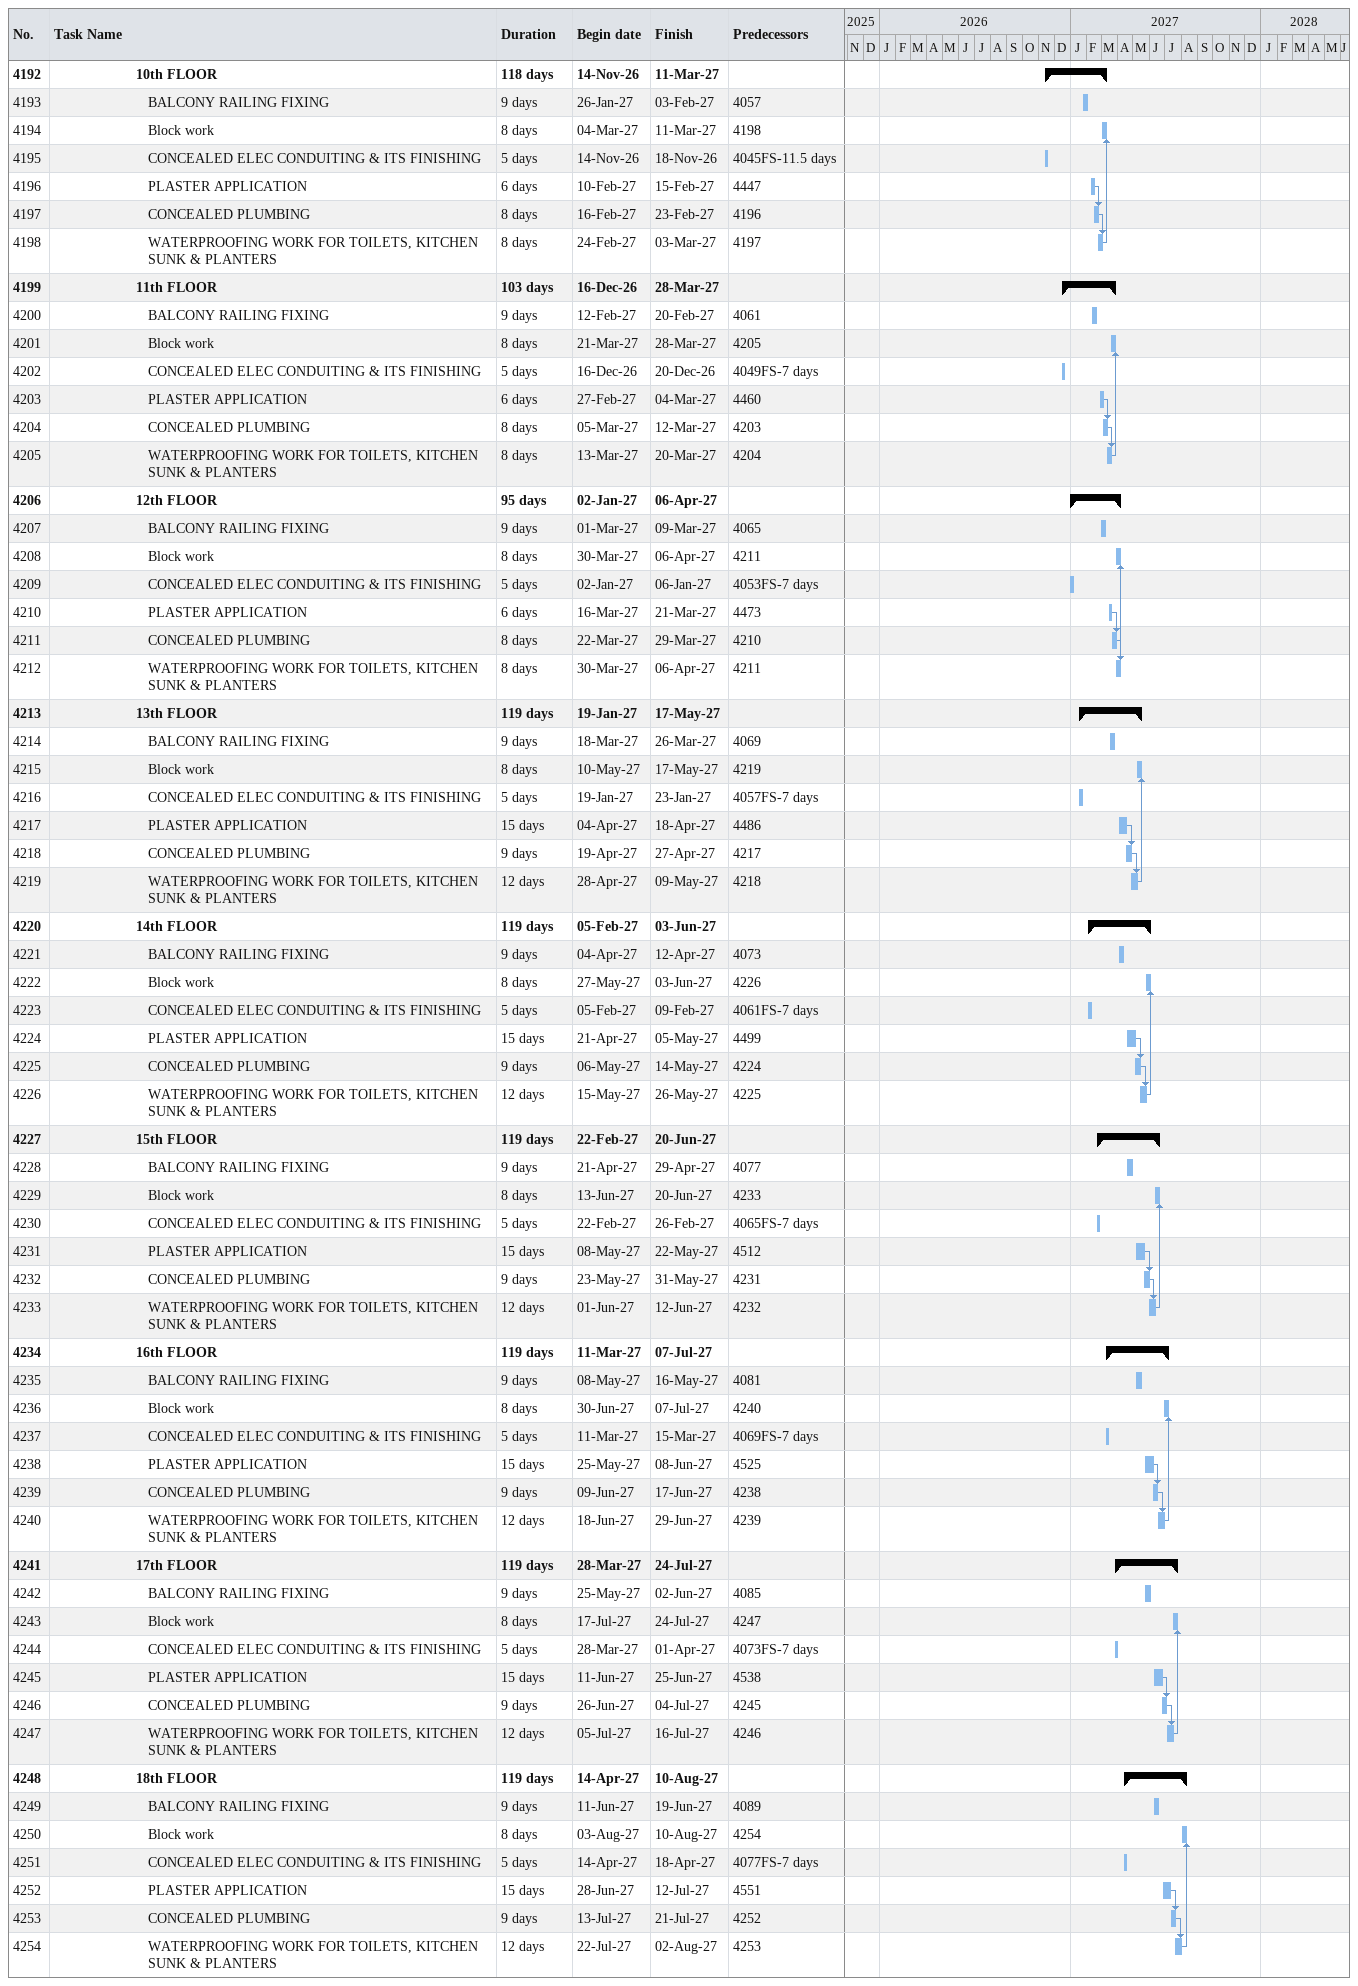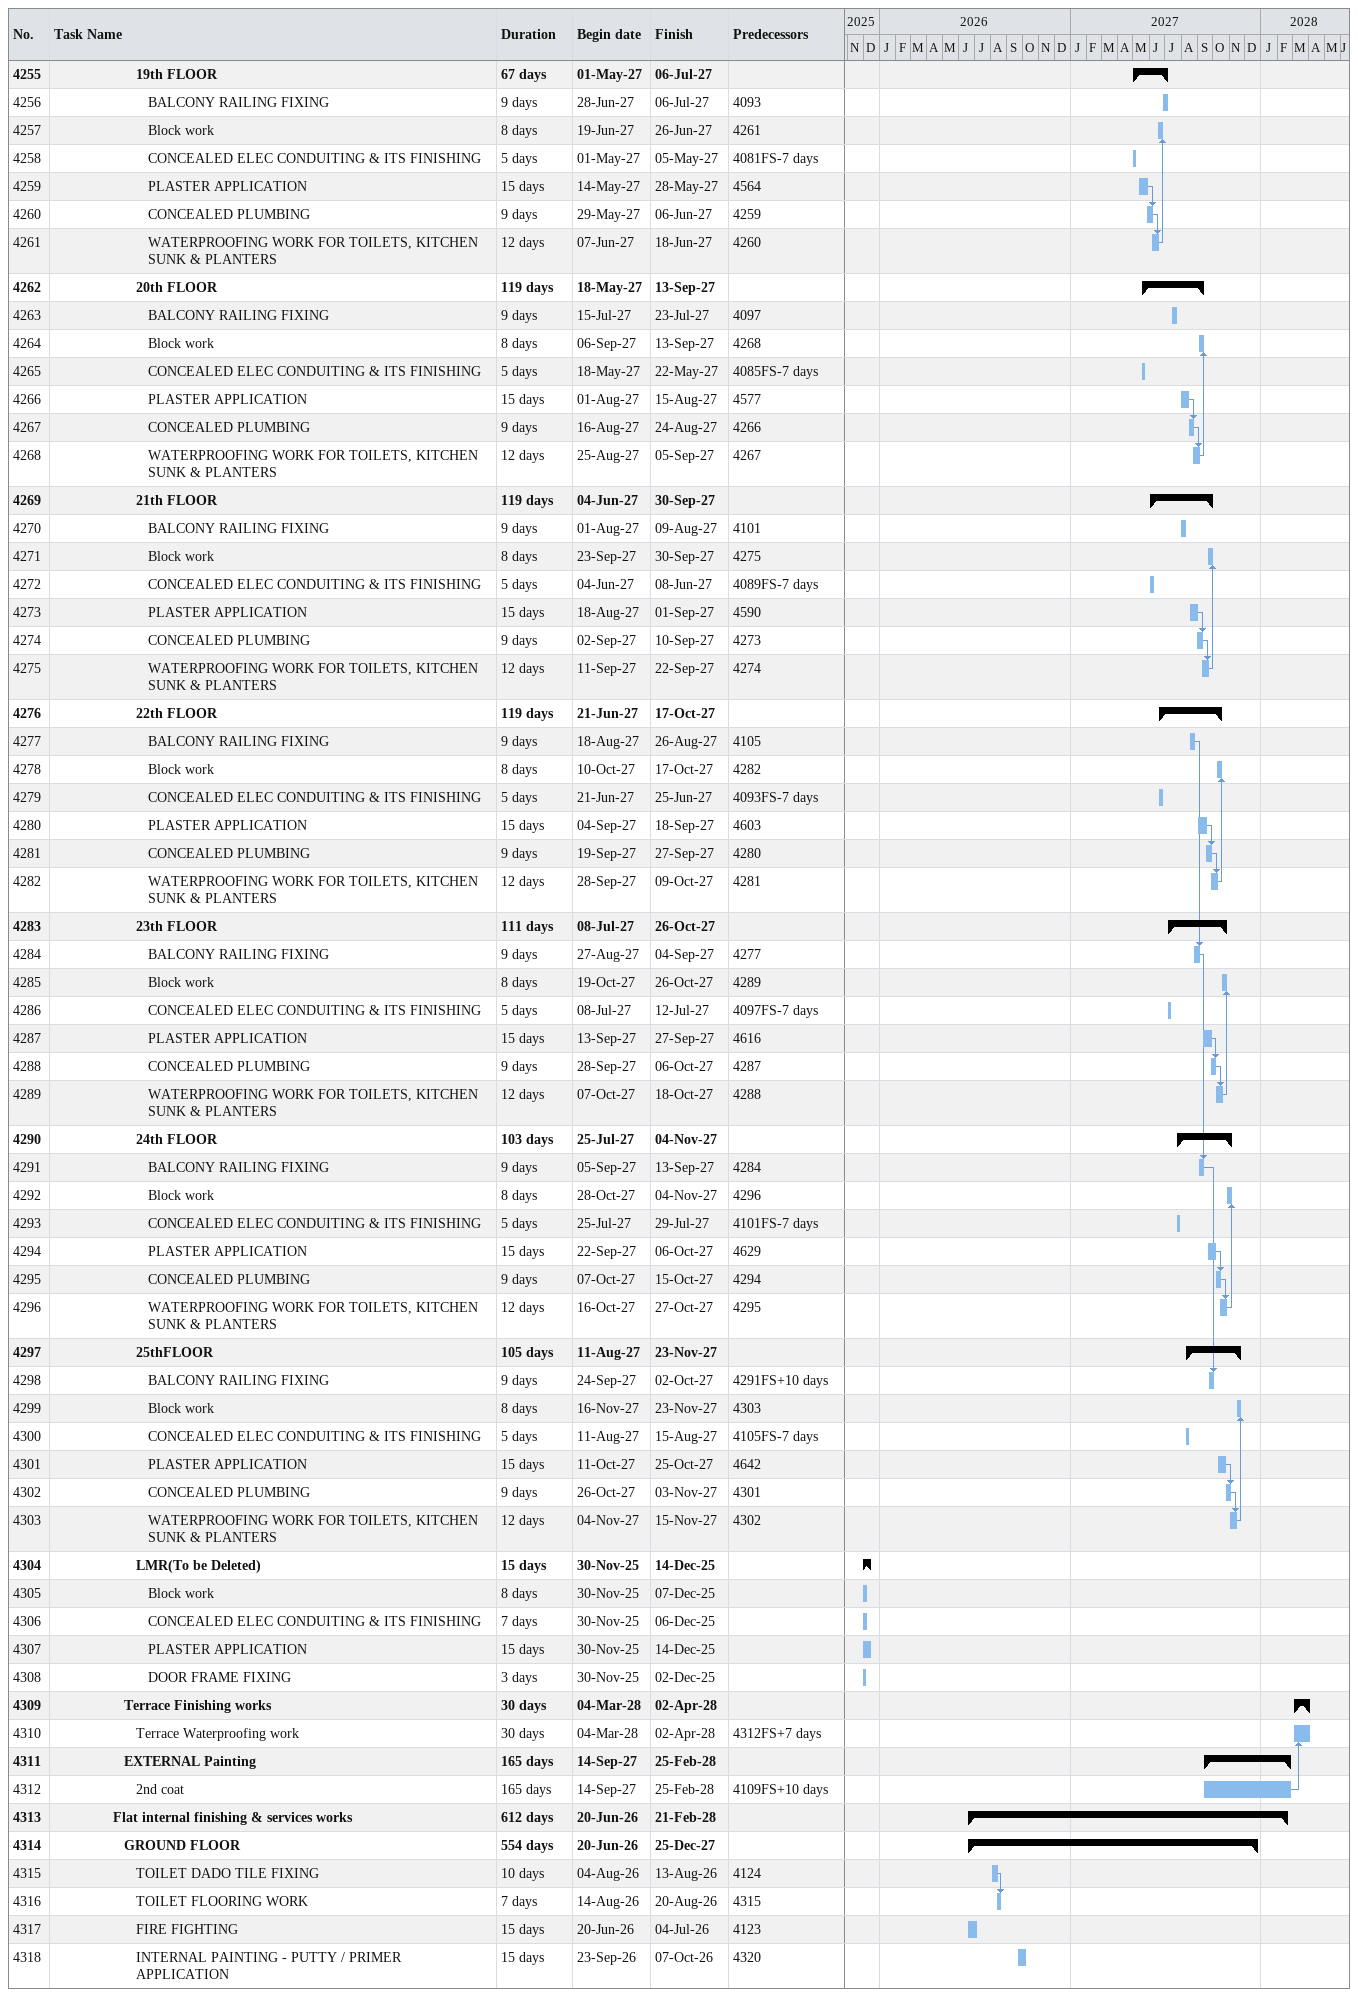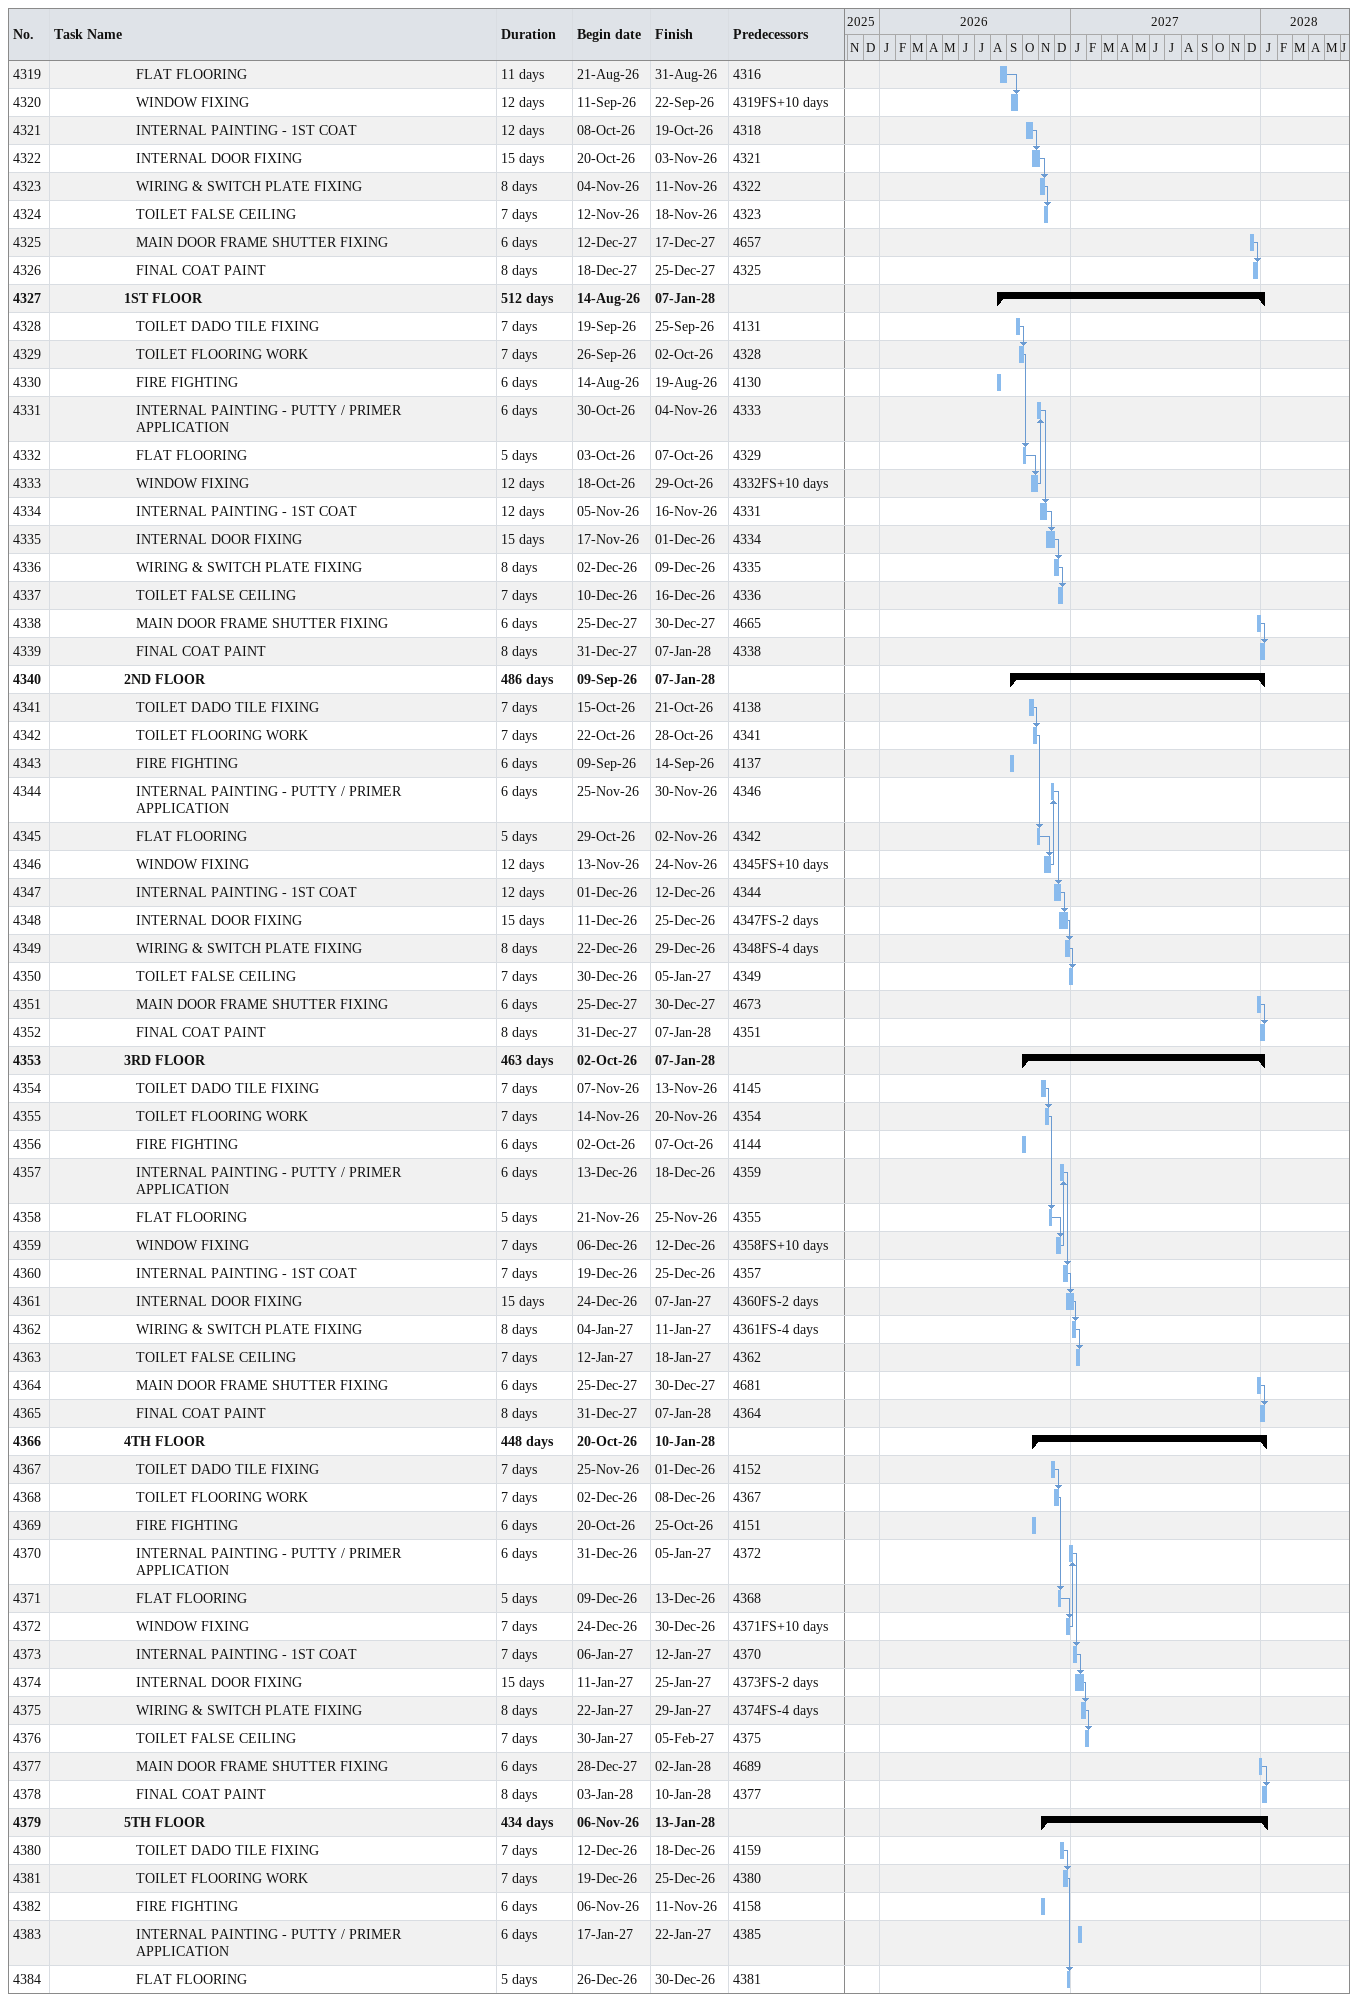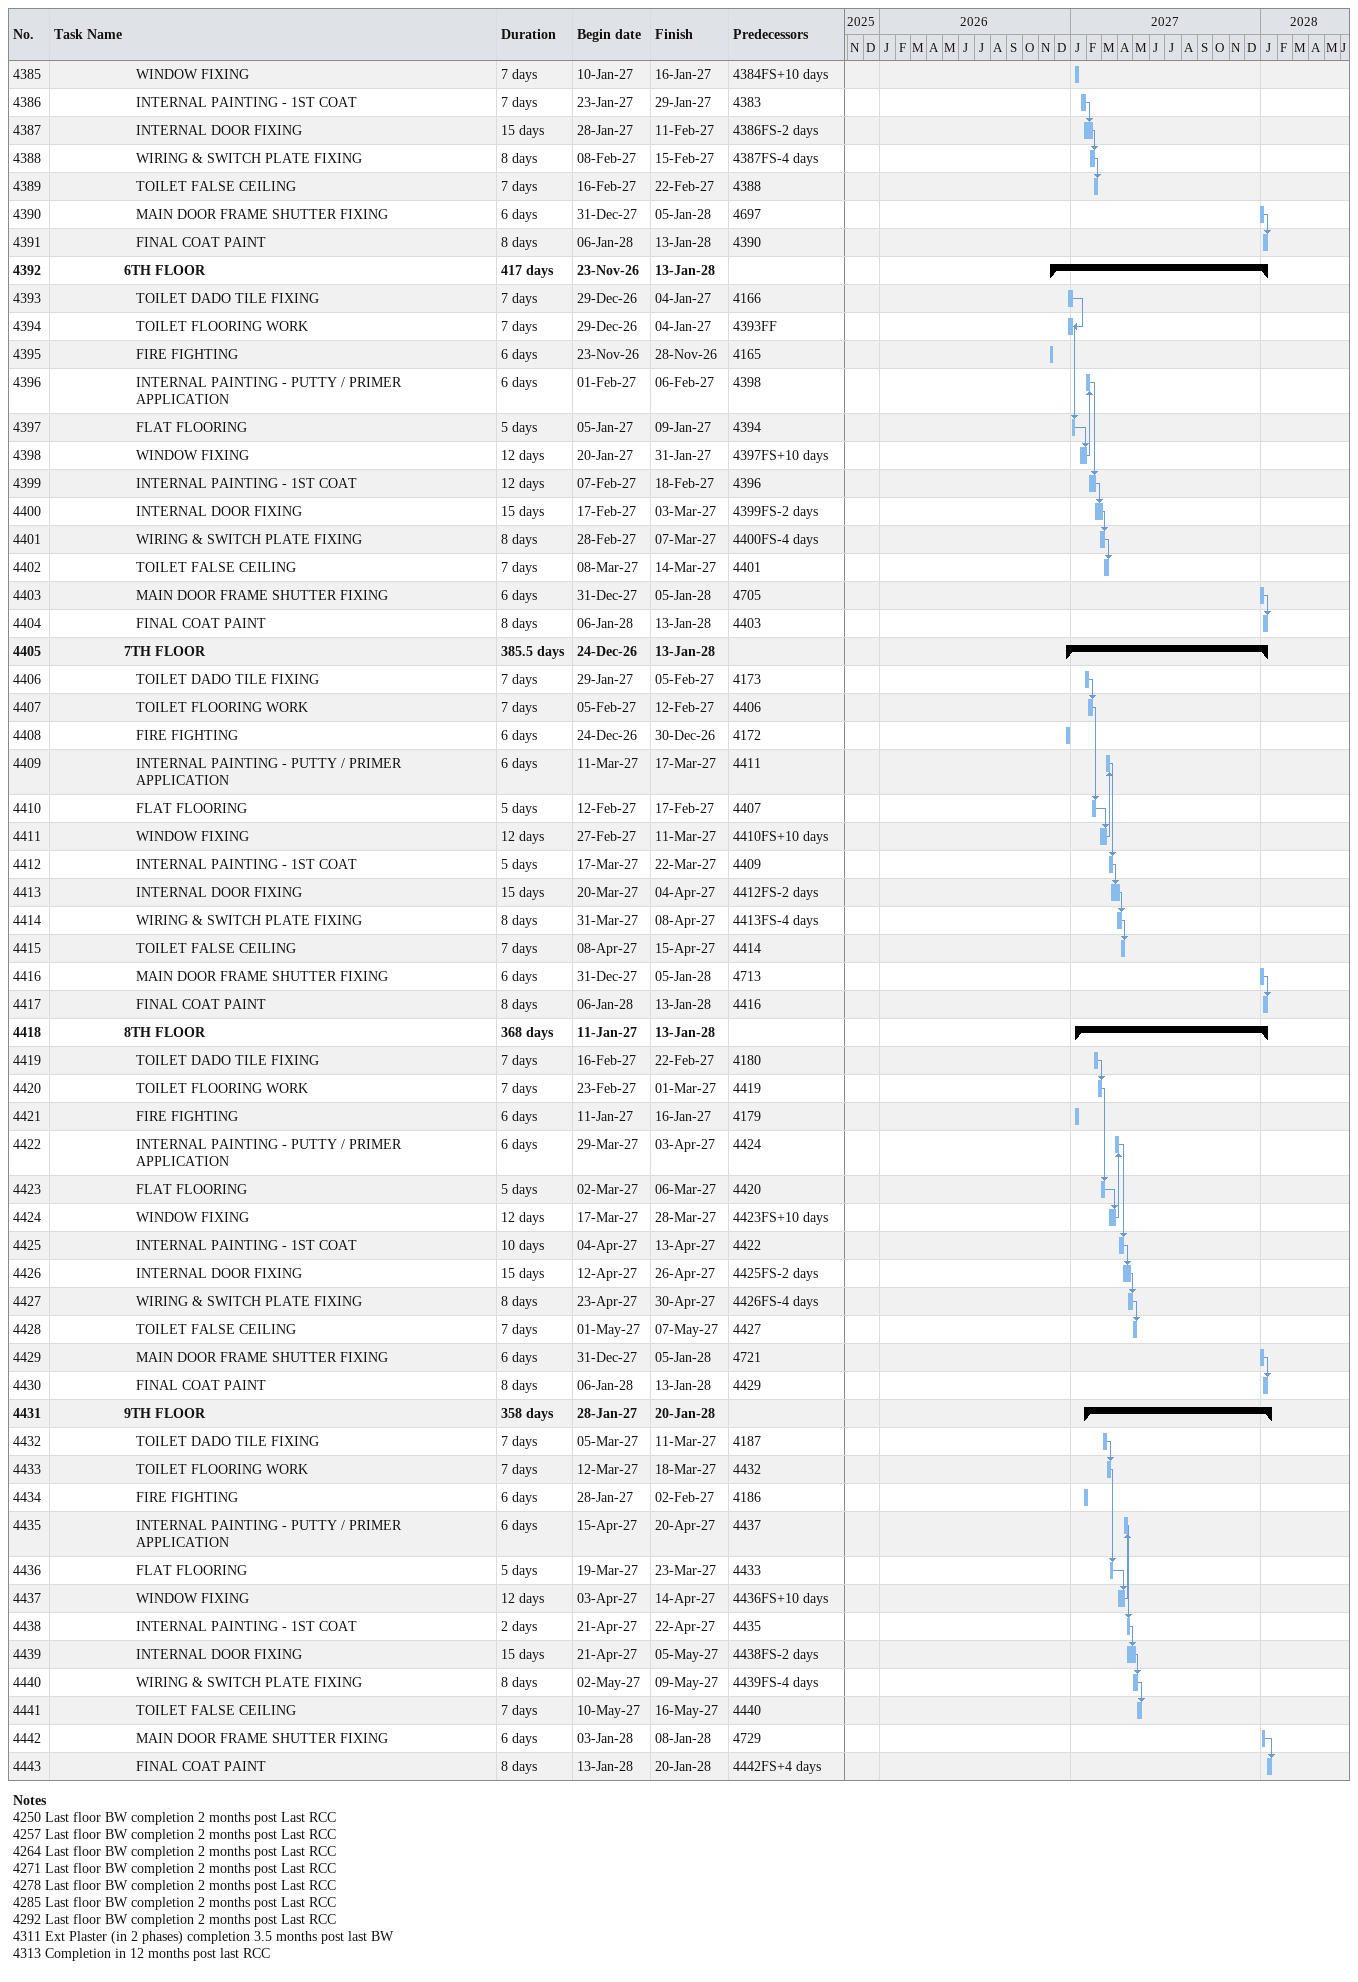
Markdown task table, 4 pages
| ID | Level | Task | Duration | Start | Finish | Predecessors |
|---|---|---|---|---|---|---|
| 4192 | 8 | **10th FLOOR** | 118d | 2026-11-14 | 2027-03-11 |  |
| 4193 | 9 | BALCONY RAILING FIXING | 9d | 2027-01-26 | 2027-02-03 | 4057 |
| 4194 | 9 | Block work | 8d | 2027-03-04 | 2027-03-11 | 4198 |
| 4195 | 9 | CONCEALED ELEC CONDUITING & ITS FINISHING | 5d | 2026-11-14 | 2026-11-18 | 4045FS-11.5d |
| 4196 | 9 | PLASTER APPLICATION | 6d | 2027-02-10 | 2027-02-15 | 4447 |
| 4197 | 9 | CONCEALED PLUMBING | 8d | 2027-02-16 | 2027-02-23 | 4196 |
| 4198 | 9 | WATERPROOFING WORK FOR TOILETS, KITCHEN SUNK & PLANTERS | 8d | 2027-02-24 | 2027-03-03 | 4197 |
| 4199 | 8 | **11th FLOOR** | 103d | 2026-12-16 | 2027-03-28 |  |
| 4200 | 9 | BALCONY RAILING FIXING | 9d | 2027-02-12 | 2027-02-20 | 4061 |
| 4201 | 9 | Block work | 8d | 2027-03-21 | 2027-03-28 | 4205 |
| 4202 | 9 | CONCEALED ELEC CONDUITING & ITS FINISHING | 5d | 2026-12-16 | 2026-12-20 | 4049FS-7d |
| 4203 | 9 | PLASTER APPLICATION | 6d | 2027-02-27 | 2027-03-04 | 4460 |
| 4204 | 9 | CONCEALED PLUMBING | 8d | 2027-03-05 | 2027-03-12 | 4203 |
| 4205 | 9 | WATERPROOFING WORK FOR TOILETS, KITCHEN SUNK & PLANTERS | 8d | 2027-03-13 | 2027-03-20 | 4204 |
| 4206 | 8 | **12th FLOOR** | 95d | 2027-01-02 | 2027-04-06 |  |
| 4207 | 9 | BALCONY RAILING FIXING | 9d | 2027-03-01 | 2027-03-09 | 4065 |
| 4208 | 9 | Block work | 8d | 2027-03-30 | 2027-04-06 | 4211 |
| 4209 | 9 | CONCEALED ELEC CONDUITING & ITS FINISHING | 5d | 2027-01-02 | 2027-01-06 | 4053FS-7d |
| 4210 | 9 | PLASTER APPLICATION | 6d | 2027-03-16 | 2027-03-21 | 4473 |
| 4211 | 9 | CONCEALED PLUMBING | 8d | 2027-03-22 | 2027-03-29 | 4210 |
| 4212 | 9 | WATERPROOFING WORK FOR TOILETS, KITCHEN SUNK & PLANTERS | 8d | 2027-03-30 | 2027-04-06 | 4211 |
| 4213 | 8 | **13th FLOOR** | 119d | 2027-01-19 | 2027-05-17 |  |
| 4214 | 9 | BALCONY RAILING FIXING | 9d | 2027-03-18 | 2027-03-26 | 4069 |
| 4215 | 9 | Block work | 8d | 2027-05-10 | 2027-05-17 | 4219 |
| 4216 | 9 | CONCEALED ELEC CONDUITING & ITS FINISHING | 5d | 2027-01-19 | 2027-01-23 | 4057FS-7d |
| 4217 | 9 | PLASTER APPLICATION | 15d | 2027-04-04 | 2027-04-18 | 4486 |
| 4218 | 9 | CONCEALED PLUMBING | 9d | 2027-04-19 | 2027-04-27 | 4217 |
| 4219 | 9 | WATERPROOFING WORK FOR TOILETS, KITCHEN SUNK & PLANTERS | 12d | 2027-04-28 | 2027-05-09 | 4218 |
| 4220 | 8 | **14th FLOOR** | 119d | 2027-02-05 | 2027-06-03 |  |
| 4221 | 9 | BALCONY RAILING FIXING | 9d | 2027-04-04 | 2027-04-12 | 4073 |
| 4222 | 9 | Block work | 8d | 2027-05-27 | 2027-06-03 | 4226 |
| 4223 | 9 | CONCEALED ELEC CONDUITING & ITS FINISHING | 5d | 2027-02-05 | 2027-02-09 | 4061FS-7d |
| 4224 | 9 | PLASTER APPLICATION | 15d | 2027-04-21 | 2027-05-05 | 4499 |
| 4225 | 9 | CONCEALED PLUMBING | 9d | 2027-05-06 | 2027-05-14 | 4224 |
| 4226 | 9 | WATERPROOFING WORK FOR TOILETS, KITCHEN SUNK & PLANTERS | 12d | 2027-05-15 | 2027-05-26 | 4225 |
| 4227 | 8 | **15th FLOOR** | 119d | 2027-02-22 | 2027-06-20 |  |
| 4228 | 9 | BALCONY RAILING FIXING | 9d | 2027-04-21 | 2027-04-29 | 4077 |
| 4229 | 9 | Block work | 8d | 2027-06-13 | 2027-06-20 | 4233 |
| 4230 | 9 | CONCEALED ELEC CONDUITING & ITS FINISHING | 5d | 2027-02-22 | 2027-02-26 | 4065FS-7d |
| 4231 | 9 | PLASTER APPLICATION | 15d | 2027-05-08 | 2027-05-22 | 4512 |
| 4232 | 9 | CONCEALED PLUMBING | 9d | 2027-05-23 | 2027-05-31 | 4231 |
| 4233 | 9 | WATERPROOFING WORK FOR TOILETS, KITCHEN SUNK & PLANTERS | 12d | 2027-06-01 | 2027-06-12 | 4232 |
| 4234 | 8 | **16th FLOOR** | 119d | 2027-03-11 | 2027-07-07 |  |
| 4235 | 9 | BALCONY RAILING FIXING | 9d | 2027-05-08 | 2027-05-16 | 4081 |
| 4236 | 9 | Block work | 8d | 2027-06-30 | 2027-07-07 | 4240 |
| 4237 | 9 | CONCEALED ELEC CONDUITING & ITS FINISHING | 5d | 2027-03-11 | 2027-03-15 | 4069FS-7d |
| 4238 | 9 | PLASTER APPLICATION | 15d | 2027-05-25 | 2027-06-08 | 4525 |
| 4239 | 9 | CONCEALED PLUMBING | 9d | 2027-06-09 | 2027-06-17 | 4238 |
| 4240 | 9 | WATERPROOFING WORK FOR TOILETS, KITCHEN SUNK & PLANTERS | 12d | 2027-06-18 | 2027-06-29 | 4239 |
| 4241 | 8 | **17th FLOOR** | 119d | 2027-03-28 | 2027-07-24 |  |
| 4242 | 9 | BALCONY RAILING FIXING | 9d | 2027-05-25 | 2027-06-02 | 4085 |
| 4243 | 9 | Block work | 8d | 2027-07-17 | 2027-07-24 | 4247 |
| 4244 | 9 | CONCEALED ELEC CONDUITING & ITS FINISHING | 5d | 2027-03-28 | 2027-04-01 | 4073FS-7d |
| 4245 | 9 | PLASTER APPLICATION | 15d | 2027-06-11 | 2027-06-25 | 4538 |
| 4246 | 9 | CONCEALED PLUMBING | 9d | 2027-06-26 | 2027-07-04 | 4245 |
| 4247 | 9 | WATERPROOFING WORK FOR TOILETS, KITCHEN SUNK & PLANTERS | 12d | 2027-07-05 | 2027-07-16 | 4246 |
| 4248 | 8 | **18th FLOOR** | 119d | 2027-04-14 | 2027-08-10 |  |
| 4249 | 9 | BALCONY RAILING FIXING | 9d | 2027-06-11 | 2027-06-19 | 4089 |
| 4250 | 9 | Block work | 8d | 2027-08-03 | 2027-08-10 | 4254 |
| 4251 | 9 | CONCEALED ELEC CONDUITING & ITS FINISHING | 5d | 2027-04-14 | 2027-04-18 | 4077FS-7d |
| 4252 | 9 | PLASTER APPLICATION | 15d | 2027-06-28 | 2027-07-12 | 4551 |
| 4253 | 9 | CONCEALED PLUMBING | 9d | 2027-07-13 | 2027-07-21 | 4252 |
| 4254 | 9 | WATERPROOFING WORK FOR TOILETS, KITCHEN SUNK & PLANTERS | 12d | 2027-07-22 | 2027-08-02 | 4253 |
| 4255 | 8 | **19th FLOOR** | 67d | 2027-05-01 | 2027-07-06 |  |
| 4256 | 9 | BALCONY RAILING FIXING | 9d | 2027-06-28 | 2027-07-06 | 4093 |
| 4257 | 9 | Block work | 8d | 2027-06-19 | 2027-06-26 | 4261 |
| 4258 | 9 | CONCEALED ELEC CONDUITING & ITS FINISHING | 5d | 2027-05-01 | 2027-05-05 | 4081FS-7d |
| 4259 | 9 | PLASTER APPLICATION | 15d | 2027-05-14 | 2027-05-28 | 4564 |
| 4260 | 9 | CONCEALED PLUMBING | 9d | 2027-05-29 | 2027-06-06 | 4259 |
| 4261 | 9 | WATERPROOFING WORK FOR TOILETS, KITCHEN SUNK & PLANTERS | 12d | 2027-06-07 | 2027-06-18 | 4260 |
| 4262 | 8 | **20th FLOOR** | 119d | 2027-05-18 | 2027-09-13 |  |
| 4263 | 9 | BALCONY RAILING FIXING | 9d | 2027-07-15 | 2027-07-23 | 4097 |
| 4264 | 9 | Block work | 8d | 2027-09-06 | 2027-09-13 | 4268 |
| 4265 | 9 | CONCEALED ELEC CONDUITING & ITS FINISHING | 5d | 2027-05-18 | 2027-05-22 | 4085FS-7d |
| 4266 | 9 | PLASTER APPLICATION | 15d | 2027-08-01 | 2027-08-15 | 4577 |
| 4267 | 9 | CONCEALED PLUMBING | 9d | 2027-08-16 | 2027-08-24 | 4266 |
| 4268 | 9 | WATERPROOFING WORK FOR TOILETS, KITCHEN SUNK & PLANTERS | 12d | 2027-08-25 | 2027-09-05 | 4267 |
| 4269 | 8 | **21th FLOOR** | 119d | 2027-06-04 | 2027-09-30 |  |
| 4270 | 9 | BALCONY RAILING FIXING | 9d | 2027-08-01 | 2027-08-09 | 4101 |
| 4271 | 9 | Block work | 8d | 2027-09-23 | 2027-09-30 | 4275 |
| 4272 | 9 | CONCEALED ELEC CONDUITING & ITS FINISHING | 5d | 2027-06-04 | 2027-06-08 | 4089FS-7d |
| 4273 | 9 | PLASTER APPLICATION | 15d | 2027-08-18 | 2027-09-01 | 4590 |
| 4274 | 9 | CONCEALED PLUMBING | 9d | 2027-09-02 | 2027-09-10 | 4273 |
| 4275 | 9 | WATERPROOFING WORK FOR TOILETS, KITCHEN SUNK & PLANTERS | 12d | 2027-09-11 | 2027-09-22 | 4274 |
| 4276 | 8 | **22th FLOOR** | 119d | 2027-06-21 | 2027-10-17 |  |
| 4277 | 9 | BALCONY RAILING FIXING | 9d | 2027-08-18 | 2027-08-26 | 4105 |
| 4278 | 9 | Block work | 8d | 2027-10-10 | 2027-10-17 | 4282 |
| 4279 | 9 | CONCEALED ELEC CONDUITING & ITS FINISHING | 5d | 2027-06-21 | 2027-06-25 | 4093FS-7d |
| 4280 | 9 | PLASTER APPLICATION | 15d | 2027-09-04 | 2027-09-18 | 4603 |
| 4281 | 9 | CONCEALED PLUMBING | 9d | 2027-09-19 | 2027-09-27 | 4280 |
| 4282 | 9 | WATERPROOFING WORK FOR TOILETS, KITCHEN SUNK & PLANTERS | 12d | 2027-09-28 | 2027-10-09 | 4281 |
| 4283 | 8 | **23th FLOOR** | 111d | 2027-07-08 | 2027-10-26 |  |
| 4284 | 9 | BALCONY RAILING FIXING | 9d | 2027-08-27 | 2027-09-04 | 4277 |
| 4285 | 9 | Block work | 8d | 2027-10-19 | 2027-10-26 | 4289 |
| 4286 | 9 | CONCEALED ELEC CONDUITING & ITS FINISHING | 5d | 2027-07-08 | 2027-07-12 | 4097FS-7d |
| 4287 | 9 | PLASTER APPLICATION | 15d | 2027-09-13 | 2027-09-27 | 4616 |
| 4288 | 9 | CONCEALED PLUMBING | 9d | 2027-09-28 | 2027-10-06 | 4287 |
| 4289 | 9 | WATERPROOFING WORK FOR TOILETS, KITCHEN SUNK & PLANTERS | 12d | 2027-10-07 | 2027-10-18 | 4288 |
| 4290 | 8 | **24th FLOOR** | 103d | 2027-07-25 | 2027-11-04 |  |
| 4291 | 9 | BALCONY RAILING FIXING | 9d | 2027-09-05 | 2027-09-13 | 4284 |
| 4292 | 9 | Block work | 8d | 2027-10-28 | 2027-11-04 | 4296 |
| 4293 | 9 | CONCEALED ELEC CONDUITING & ITS FINISHING | 5d | 2027-07-25 | 2027-07-29 | 4101FS-7d |
| 4294 | 9 | PLASTER APPLICATION | 15d | 2027-09-22 | 2027-10-06 | 4629 |
| 4295 | 9 | CONCEALED PLUMBING | 9d | 2027-10-07 | 2027-10-15 | 4294 |
| 4296 | 9 | WATERPROOFING WORK FOR TOILETS, KITCHEN SUNK & PLANTERS | 12d | 2027-10-16 | 2027-10-27 | 4295 |
| 4297 | 8 | **25thFLOOR** | 105d | 2027-08-11 | 2027-11-23 |  |
| 4298 | 9 | BALCONY RAILING FIXING | 9d | 2027-09-24 | 2027-10-02 | 4291FS+10d |
| 4299 | 9 | Block work | 8d | 2027-11-16 | 2027-11-23 | 4303 |
| 4300 | 9 | CONCEALED ELEC CONDUITING & ITS FINISHING | 5d | 2027-08-11 | 2027-08-15 | 4105FS-7d |
| 4301 | 9 | PLASTER APPLICATION | 15d | 2027-10-11 | 2027-10-25 | 4642 |
| 4302 | 9 | CONCEALED PLUMBING | 9d | 2027-10-26 | 2027-11-03 | 4301 |
| 4303 | 9 | WATERPROOFING WORK FOR TOILETS, KITCHEN SUNK & PLANTERS | 12d | 2027-11-04 | 2027-11-15 | 4302 |
| 4304 | 8 | **LMR(To be Deleted)** | 15d | 2025-11-30 | 2025-12-14 |  |
| 4305 | 9 | Block work | 8d | 2025-11-30 | 2025-12-07 |  |
| 4306 | 9 | CONCEALED ELEC CONDUITING & ITS FINISHING | 7d | 2025-11-30 | 2025-12-06 |  |
| 4307 | 9 | PLASTER APPLICATION | 15d | 2025-11-30 | 2025-12-14 |  |
| 4308 | 9 | DOOR FRAME FIXING | 3d | 2025-11-30 | 2025-12-02 |  |
| 4309 | 7 | **Terrace Finishing works** | 30d | 2028-03-04 | 2028-04-02 |  |
| 4310 | 8 | Terrace Waterproofing work | 30d | 2028-03-04 | 2028-04-02 | 4312FS+7d |
| 4311 | 7 | **EXTERNAL Painting** | 165d | 2027-09-14 | 2028-02-25 |  |
| 4312 | 8 | 2nd coat | 165d | 2027-09-14 | 2028-02-25 | 4109FS+10d |
| 4313 | 6 | **Flat internal finishing & services works** | 612d | 2026-06-20 | 2028-02-21 |  |
| 4314 | 7 | **GROUND FLOOR** | 554d | 2026-06-20 | 2027-12-25 |  |
| 4315 | 8 | TOILET DADO TILE FIXING | 10d | 2026-08-04 | 2026-08-13 | 4124 |
| 4316 | 8 | TOILET FLOORING WORK | 7d | 2026-08-14 | 2026-08-20 | 4315 |
| 4317 | 8 | FIRE FIGHTING | 15d | 2026-06-20 | 2026-07-04 | 4123 |
| 4318 | 8 | INTERNAL PAINTING - PUTTY / PRIMER APPLICATION | 15d | 2026-09-23 | 2026-10-07 | 4320 |
| 4319 | 8 | FLAT FLOORING | 11d | 2026-08-21 | 2026-08-31 | 4316 |
| 4320 | 8 | WINDOW FIXING | 12d | 2026-09-11 | 2026-09-22 | 4319FS+10d |
| 4321 | 8 | INTERNAL PAINTING - 1ST COAT | 12d | 2026-10-08 | 2026-10-19 | 4318 |
| 4322 | 8 | INTERNAL DOOR FIXING | 15d | 2026-10-20 | 2026-11-03 | 4321 |
| 4323 | 8 | WIRING & SWITCH PLATE FIXING | 8d | 2026-11-04 | 2026-11-11 | 4322 |
| 4324 | 8 | TOILET FALSE CEILING | 7d | 2026-11-12 | 2026-11-18 | 4323 |
| 4325 | 8 | MAIN DOOR FRAME SHUTTER FIXING | 6d | 2027-12-12 | 2027-12-17 | 4657 |
| 4326 | 8 | FINAL COAT PAINT | 8d | 2027-12-18 | 2027-12-25 | 4325 |
| 4327 | 7 | **1ST FLOOR** | 512d | 2026-08-14 | 2028-01-07 |  |
| 4328 | 8 | TOILET DADO TILE FIXING | 7d | 2026-09-19 | 2026-09-25 | 4131 |
| 4329 | 8 | TOILET FLOORING WORK | 7d | 2026-09-26 | 2026-10-02 | 4328 |
| 4330 | 8 | FIRE FIGHTING | 6d | 2026-08-14 | 2026-08-19 | 4130 |
| 4331 | 8 | INTERNAL PAINTING - PUTTY / PRIMER APPLICATION | 6d | 2026-10-30 | 2026-11-04 | 4333 |
| 4332 | 8 | FLAT FLOORING | 5d | 2026-10-03 | 2026-10-07 | 4329 |
| 4333 | 8 | WINDOW FIXING | 12d | 2026-10-18 | 2026-10-29 | 4332FS+10d |
| 4334 | 8 | INTERNAL PAINTING - 1ST COAT | 12d | 2026-11-05 | 2026-11-16 | 4331 |
| 4335 | 8 | INTERNAL DOOR FIXING | 15d | 2026-11-17 | 2026-12-01 | 4334 |
| 4336 | 8 | WIRING & SWITCH PLATE FIXING | 8d | 2026-12-02 | 2026-12-09 | 4335 |
| 4337 | 8 | TOILET FALSE CEILING | 7d | 2026-12-10 | 2026-12-16 | 4336 |
| 4338 | 8 | MAIN DOOR FRAME SHUTTER FIXING | 6d | 2027-12-25 | 2027-12-30 | 4665 |
| 4339 | 8 | FINAL COAT PAINT | 8d | 2027-12-31 | 2028-01-07 | 4338 |
| 4340 | 7 | **2ND FLOOR** | 486d | 2026-09-09 | 2028-01-07 |  |
| 4341 | 8 | TOILET DADO TILE FIXING | 7d | 2026-10-15 | 2026-10-21 | 4138 |
| 4342 | 8 | TOILET FLOORING WORK | 7d | 2026-10-22 | 2026-10-28 | 4341 |
| 4343 | 8 | FIRE FIGHTING | 6d | 2026-09-09 | 2026-09-14 | 4137 |
| 4344 | 8 | INTERNAL PAINTING - PUTTY / PRIMER APPLICATION | 6d | 2026-11-25 | 2026-11-30 | 4346 |
| 4345 | 8 | FLAT FLOORING | 5d | 2026-10-29 | 2026-11-02 | 4342 |
| 4346 | 8 | WINDOW FIXING | 12d | 2026-11-13 | 2026-11-24 | 4345FS+10d |
| 4347 | 8 | INTERNAL PAINTING - 1ST COAT | 12d | 2026-12-01 | 2026-12-12 | 4344 |
| 4348 | 8 | INTERNAL DOOR FIXING | 15d | 2026-12-11 | 2026-12-25 | 4347FS-2d |
| 4349 | 8 | WIRING & SWITCH PLATE FIXING | 8d | 2026-12-22 | 2026-12-29 | 4348FS-4d |
| 4350 | 8 | TOILET FALSE CEILING | 7d | 2026-12-30 | 2027-01-05 | 4349 |
| 4351 | 8 | MAIN DOOR FRAME SHUTTER FIXING | 6d | 2027-12-25 | 2027-12-30 | 4673 |
| 4352 | 8 | FINAL COAT PAINT | 8d | 2027-12-31 | 2028-01-07 | 4351 |
| 4353 | 7 | **3RD FLOOR** | 463d | 2026-10-02 | 2028-01-07 |  |
| 4354 | 8 | TOILET DADO TILE FIXING | 7d | 2026-11-07 | 2026-11-13 | 4145 |
| 4355 | 8 | TOILET FLOORING WORK | 7d | 2026-11-14 | 2026-11-20 | 4354 |
| 4356 | 8 | FIRE FIGHTING | 6d | 2026-10-02 | 2026-10-07 | 4144 |
| 4357 | 8 | INTERNAL PAINTING - PUTTY / PRIMER APPLICATION | 6d | 2026-12-13 | 2026-12-18 | 4359 |
| 4358 | 8 | FLAT FLOORING | 5d | 2026-11-21 | 2026-11-25 | 4355 |
| 4359 | 8 | WINDOW FIXING | 7d | 2026-12-06 | 2026-12-12 | 4358FS+10d |
| 4360 | 8 | INTERNAL PAINTING - 1ST COAT | 7d | 2026-12-19 | 2026-12-25 | 4357 |
| 4361 | 8 | INTERNAL DOOR FIXING | 15d | 2026-12-24 | 2027-01-07 | 4360FS-2d |
| 4362 | 8 | WIRING & SWITCH PLATE FIXING | 8d | 2027-01-04 | 2027-01-11 | 4361FS-4d |
| 4363 | 8 | TOILET FALSE CEILING | 7d | 2027-01-12 | 2027-01-18 | 4362 |
| 4364 | 8 | MAIN DOOR FRAME SHUTTER FIXING | 6d | 2027-12-25 | 2027-12-30 | 4681 |
| 4365 | 8 | FINAL COAT PAINT | 8d | 2027-12-31 | 2028-01-07 | 4364 |
| 4366 | 7 | **4TH FLOOR** | 448d | 2026-10-20 | 2028-01-10 |  |
| 4367 | 8 | TOILET DADO TILE FIXING | 7d | 2026-11-25 | 2026-12-01 | 4152 |
| 4368 | 8 | TOILET FLOORING WORK | 7d | 2026-12-02 | 2026-12-08 | 4367 |
| 4369 | 8 | FIRE FIGHTING | 6d | 2026-10-20 | 2026-10-25 | 4151 |
| 4370 | 8 | INTERNAL PAINTING - PUTTY / PRIMER APPLICATION | 6d | 2026-12-31 | 2027-01-05 | 4372 |
| 4371 | 8 | FLAT FLOORING | 5d | 2026-12-09 | 2026-12-13 | 4368 |
| 4372 | 8 | WINDOW FIXING | 7d | 2026-12-24 | 2026-12-30 | 4371FS+10d |
| 4373 | 8 | INTERNAL PAINTING - 1ST COAT | 7d | 2027-01-06 | 2027-01-12 | 4370 |
| 4374 | 8 | INTERNAL DOOR FIXING | 15d | 2027-01-11 | 2027-01-25 | 4373FS-2d |
| 4375 | 8 | WIRING & SWITCH PLATE FIXING | 8d | 2027-01-22 | 2027-01-29 | 4374FS-4d |
| 4376 | 8 | TOILET FALSE CEILING | 7d | 2027-01-30 | 2027-02-05 | 4375 |
| 4377 | 8 | MAIN DOOR FRAME SHUTTER FIXING | 6d | 2027-12-28 | 2028-01-02 | 4689 |
| 4378 | 8 | FINAL COAT PAINT | 8d | 2028-01-03 | 2028-01-10 | 4377 |
| 4379 | 7 | **5TH FLOOR** | 434d | 2026-11-06 | 2028-01-13 |  |
| 4380 | 8 | TOILET DADO TILE FIXING | 7d | 2026-12-12 | 2026-12-18 | 4159 |
| 4381 | 8 | TOILET FLOORING WORK | 7d | 2026-12-19 | 2026-12-25 | 4380 |
| 4382 | 8 | FIRE FIGHTING | 6d | 2026-11-06 | 2026-11-11 | 4158 |
| 4383 | 8 | INTERNAL PAINTING - PUTTY / PRIMER APPLICATION | 6d | 2027-01-17 | 2027-01-22 | 4385 |
| 4384 | 8 | FLAT FLOORING | 5d | 2026-12-26 | 2026-12-30 | 4381 |
| 4385 | 8 | WINDOW FIXING | 7d | 2027-01-10 | 2027-01-16 | 4384FS+10d |
| 4386 | 8 | INTERNAL PAINTING - 1ST COAT | 7d | 2027-01-23 | 2027-01-29 | 4383 |
| 4387 | 8 | INTERNAL DOOR FIXING | 15d | 2027-01-28 | 2027-02-11 | 4386FS-2d |
| 4388 | 8 | WIRING & SWITCH PLATE FIXING | 8d | 2027-02-08 | 2027-02-15 | 4387FS-4d |
| 4389 | 8 | TOILET FALSE CEILING | 7d | 2027-02-16 | 2027-02-22 | 4388 |
| 4390 | 8 | MAIN DOOR FRAME SHUTTER FIXING | 6d | 2027-12-31 | 2028-01-05 | 4697 |
| 4391 | 8 | FINAL COAT PAINT | 8d | 2028-01-06 | 2028-01-13 | 4390 |
| 4392 | 7 | **6TH FLOOR** | 417d | 2026-11-23 | 2028-01-13 |  |
| 4393 | 8 | TOILET DADO TILE FIXING | 7d | 2026-12-29 | 2027-01-04 | 4166 |
| 4394 | 8 | TOILET FLOORING WORK | 7d | 2026-12-29 | 2027-01-04 | 4393FF |
| 4395 | 8 | FIRE FIGHTING | 6d | 2026-11-23 | 2026-11-28 | 4165 |
| 4396 | 8 | INTERNAL PAINTING - PUTTY / PRIMER APPLICATION | 6d | 2027-02-01 | 2027-02-06 | 4398 |
| 4397 | 8 | FLAT FLOORING | 5d | 2027-01-05 | 2027-01-09 | 4394 |
| 4398 | 8 | WINDOW FIXING | 12d | 2027-01-20 | 2027-01-31 | 4397FS+10d |
| 4399 | 8 | INTERNAL PAINTING - 1ST COAT | 12d | 2027-02-07 | 2027-02-18 | 4396 |
| 4400 | 8 | INTERNAL DOOR FIXING | 15d | 2027-02-17 | 2027-03-03 | 4399FS-2d |
| 4401 | 8 | WIRING & SWITCH PLATE FIXING | 8d | 2027-02-28 | 2027-03-07 | 4400FS-4d |
| 4402 | 8 | TOILET FALSE CEILING | 7d | 2027-03-08 | 2027-03-14 | 4401 |
| 4403 | 8 | MAIN DOOR FRAME SHUTTER FIXING | 6d | 2027-12-31 | 2028-01-05 | 4705 |
| 4404 | 8 | FINAL COAT PAINT | 8d | 2028-01-06 | 2028-01-13 | 4403 |
| 4405 | 7 | **7TH FLOOR** | 385.5d | 2026-12-24 | 2028-01-13 |  |
| 4406 | 8 | TOILET DADO TILE FIXING | 7d | 2027-01-29 | 2027-02-05 | 4173 |
| 4407 | 8 | TOILET FLOORING WORK | 7d | 2027-02-05 | 2027-02-12 | 4406 |
| 4408 | 8 | FIRE FIGHTING | 6d | 2026-12-24 | 2026-12-30 | 4172 |
| 4409 | 8 | INTERNAL PAINTING - PUTTY / PRIMER APPLICATION | 6d | 2027-03-11 | 2027-03-17 | 4411 |
| 4410 | 8 | FLAT FLOORING | 5d | 2027-02-12 | 2027-02-17 | 4407 |
| 4411 | 8 | WINDOW FIXING | 12d | 2027-02-27 | 2027-03-11 | 4410FS+10d |
| 4412 | 8 | INTERNAL PAINTING - 1ST COAT | 5d | 2027-03-17 | 2027-03-22 | 4409 |
| 4413 | 8 | INTERNAL DOOR FIXING | 15d | 2027-03-20 | 2027-04-04 | 4412FS-2d |
| 4414 | 8 | WIRING & SWITCH PLATE FIXING | 8d | 2027-03-31 | 2027-04-08 | 4413FS-4d |
| 4415 | 8 | TOILET FALSE CEILING | 7d | 2027-04-08 | 2027-04-15 | 4414 |
| 4416 | 8 | MAIN DOOR FRAME SHUTTER FIXING | 6d | 2027-12-31 | 2028-01-05 | 4713 |
| 4417 | 8 | FINAL COAT PAINT | 8d | 2028-01-06 | 2028-01-13 | 4416 |
| 4418 | 7 | **8TH FLOOR** | 368d | 2027-01-11 | 2028-01-13 |  |
| 4419 | 8 | TOILET DADO TILE FIXING | 7d | 2027-02-16 | 2027-02-22 | 4180 |
| 4420 | 8 | TOILET FLOORING WORK | 7d | 2027-02-23 | 2027-03-01 | 4419 |
| 4421 | 8 | FIRE FIGHTING | 6d | 2027-01-11 | 2027-01-16 | 4179 |
| 4422 | 8 | INTERNAL PAINTING - PUTTY / PRIMER APPLICATION | 6d | 2027-03-29 | 2027-04-03 | 4424 |
| 4423 | 8 | FLAT FLOORING | 5d | 2027-03-02 | 2027-03-06 | 4420 |
| 4424 | 8 | WINDOW FIXING | 12d | 2027-03-17 | 2027-03-28 | 4423FS+10d |
| 4425 | 8 | INTERNAL PAINTING - 1ST COAT | 10d | 2027-04-04 | 2027-04-13 | 4422 |
| 4426 | 8 | INTERNAL DOOR FIXING | 15d | 2027-04-12 | 2027-04-26 | 4425FS-2d |
| 4427 | 8 | WIRING & SWITCH PLATE FIXING | 8d | 2027-04-23 | 2027-04-30 | 4426FS-4d |
| 4428 | 8 | TOILET FALSE CEILING | 7d | 2027-05-01 | 2027-05-07 | 4427 |
| 4429 | 8 | MAIN DOOR FRAME SHUTTER FIXING | 6d | 2027-12-31 | 2028-01-05 | 4721 |
| 4430 | 8 | FINAL COAT PAINT | 8d | 2028-01-06 | 2028-01-13 | 4429 |
| 4431 | 7 | **9TH FLOOR** | 358d | 2027-01-28 | 2028-01-20 |  |
| 4432 | 8 | TOILET DADO TILE FIXING | 7d | 2027-03-05 | 2027-03-11 | 4187 |
| 4433 | 8 | TOILET FLOORING WORK | 7d | 2027-03-12 | 2027-03-18 | 4432 |
| 4434 | 8 | FIRE FIGHTING | 6d | 2027-01-28 | 2027-02-02 | 4186 |
| 4435 | 8 | INTERNAL PAINTING - PUTTY / PRIMER APPLICATION | 6d | 2027-04-15 | 2027-04-20 | 4437 |
| 4436 | 8 | FLAT FLOORING | 5d | 2027-03-19 | 2027-03-23 | 4433 |
| 4437 | 8 | WINDOW FIXING | 12d | 2027-04-03 | 2027-04-14 | 4436FS+10d |
| 4438 | 8 | INTERNAL PAINTING - 1ST COAT | 2d | 2027-04-21 | 2027-04-22 | 4435 |
| 4439 | 8 | INTERNAL DOOR FIXING | 15d | 2027-04-21 | 2027-05-05 | 4438FS-2d |
| 4440 | 8 | WIRING & SWITCH PLATE FIXING | 8d | 2027-05-02 | 2027-05-09 | 4439FS-4d |
| 4441 | 8 | TOILET FALSE CEILING | 7d | 2027-05-10 | 2027-05-16 | 4440 |
| 4442 | 8 | MAIN DOOR FRAME SHUTTER FIXING | 6d | 2028-01-03 | 2028-01-08 | 4729 |
| 4443 | 8 | FINAL COAT PAINT | 8d | 2028-01-13 | 2028-01-20 | 4442FS+4d |

Notes
- 4250: Last floor BW completion 2 months post Last RCC
- 4257: Last floor BW completion 2 months post Last RCC
- 4264: Last floor BW completion 2 months post Last RCC
- 4271: Last floor BW completion 2 months post Last RCC
- 4278: Last floor BW completion 2 months post Last RCC
- 4285: Last floor BW completion 2 months post Last RCC
- 4292: Last floor BW completion 2 months post Last RCC
- 4311: Ext Plaster (in 2 phases) completion 3.5 months post last BW
- 4313: Completion in 12 months post last RCC
